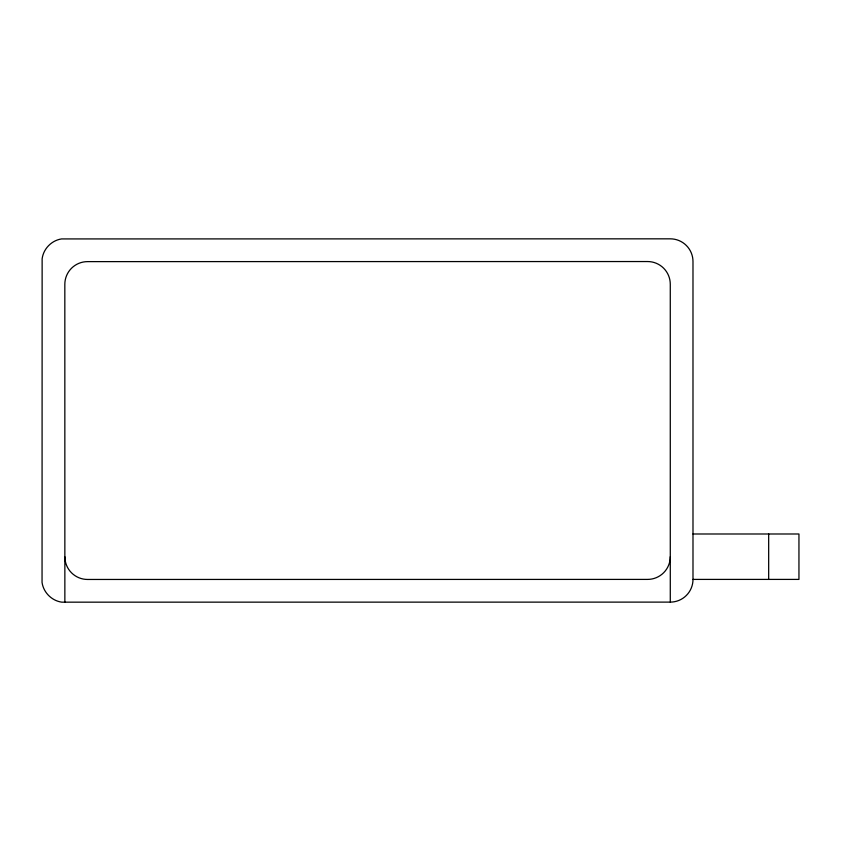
<?xml version="1.0" encoding="UTF-8"?>
<svg xmlns="http://www.w3.org/2000/svg" width="841" height="841" viewBox="0 0 841 841"><rect width="100%" height="100%" fill="white"/><g stroke="black" fill="none" stroke-linecap="round" stroke-linejoin="round"><path stroke-width="1.26" d="M670.288 602.114A22.707 22.707 0 0 0 692.995 579.407L692.984 261.53A22.696 22.696 0 0 0 670.288 238.833L61.519 238.928C51.532 240.442 43.364 248.841 42.134 258.86L42.05 582.414C43.438 592.474 51.774 600.8 61.835 602.167L670.288 602.114L670.277 284.247A22.707 22.707 0 0 0 647.581 261.54L87.538 261.625A22.707 22.707 0 0 0 64.831 284.342L64.862 602.167M692.995 533.993L798.95 533.993L798.95 579.407L692.995 579.407M768.674 533.993L768.674 579.407M64.862 556.763A22.707 22.707 0 0 0 87.569 579.46L647.581 579.407A22.707 22.707 0 0 0 670.288 556.7"/></g></svg>
